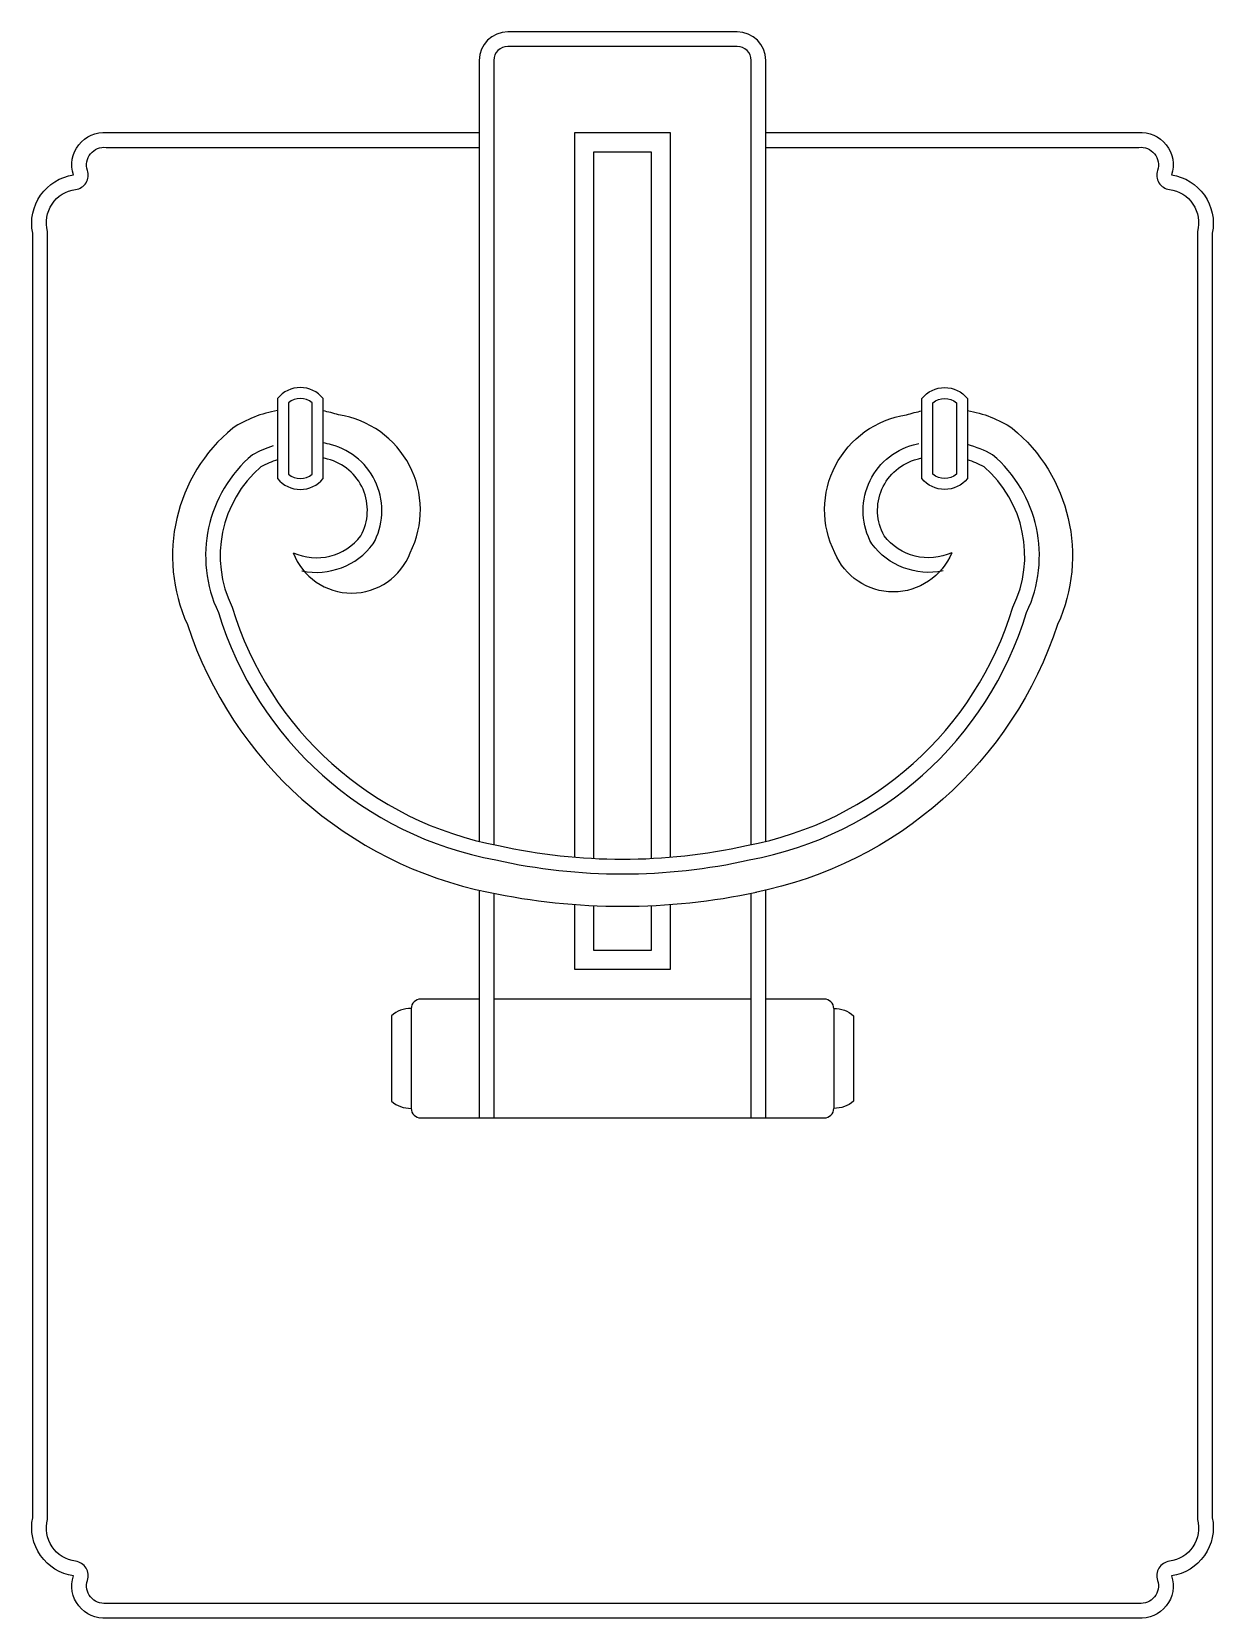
# Model space of a CAD drawing. Header units: metres. Extents: x 59 to 220, y 905 to 1121.
import ezdxf

# ---------------------------------------------------------------- set-up
doc = ezdxf.new("R2010")
doc.units = ezdxf.units.M
doc.layers.add('3', color=3, linetype='Continuous')
doc.layers.add('4', color=4, linetype='Continuous')

msp = doc.modelspace()

# ---------------------------------------------------------------- linework, layer by layer
at = {"layer": '3'}
for p, q in [((110.82, 988.04), (110.82, 974.48)), ((168.3, 988.04), (168.3, 974.48))]:
    msp.add_line(p, q, dxfattribs=at)
for points in [[(157.06, 1010.34), (157.06, 1116.95, 0.41), (155.16, 1118.85), (123.96, 1118.85, 0.41), (122.06, 1116.95), (122.06, 1010.34)], [(159.06, 1105.13), (209.8, 1105.13, -0.54), (212.33, 1102, 0.47), (213.95, 1099.4, -0.45), (217.78, 1093.7), (217.78, 918.6, -0.45), (213.95, 912.9, 0.47), (212.33, 910.3, -0.54), (209.8, 907.17), (69.32, 907.17, -0.54), (66.79, 910.3, 0.47), (65.17, 912.9, -0.45), (61.34, 918.6), (61.34, 1093.7, -0.45), (65.17, 1099.4, 0.47), (66.79, 1102, -0.54), (69.32, 1105.13), (120.06, 1105.13)], [(92.06, 1064.55, 0.05), (89.24, 1063.34, 0.34), (84.59, 1041.9, 0.28), (122.31, 1008.25, 0.11), (156.81, 1008.25, 0.28), (194.53, 1041.9, 0.34), (189.88, 1063.34, 0.06), (186.47, 1064.72, 0.05)], [(95.96, 1047.55, 0.29), (105.65, 1051.22, 0.49), (99.97, 1064.69, 0.02), (98.84, 1064.95)], [(183.16, 1047.55, -0.29), (173.47, 1051.22, -0.49), (179.15, 1064.69, -0.01), (179.86, 1064.86)]]:
    msp.add_lwpolyline(points, format="xyb", dxfattribs=at)
for points in [[(135.66, 1008.54), (135.66, 1104.53), (143.46, 1104.53), (143.46, 1008.54)], [(122.06, 1003.71), (122.06, 973.18)], [(157.06, 973.18), (157.06, 1003.71)], [(143.46, 1002.03), (143.46, 995.96), (135.66, 995.96), (135.66, 1002.03)]]:
    msp.add_lwpolyline(points, dxfattribs=at)
for points in [[(94.15, 1070.39), (94.15, 1060.69, 0.37), (97.34, 1060.69), (97.34, 1070.39, 0.37)], [(184.97, 1070.39), (184.97, 1060.69, -0.37), (181.78, 1060.69), (181.78, 1070.39, -0.37)]]:
    msp.add_lwpolyline(points, format="xyb", close=True, dxfattribs=at)
at = {"layer": '4'}
for points in [[(159.06, 1010.8), (159.06, 1116.95, 0.41), (155.16, 1120.85), (123.96, 1120.85, 0.41), (120.06, 1116.95), (120.06, 1010.8)], [(159.06, 1107.13), (209.71, 1107.13, -0.54), (214.23, 1101.38, -0.43), (219.78, 1093.48), (219.78, 918.83, -0.43), (214.23, 910.92, -0.54), (209.71, 905.17), (69.41, 905.17, -0.54), (64.89, 910.92, -0.43), (59.34, 918.83), (59.34, 1093.48, -0.43), (64.89, 1101.38, -0.54), (69.41, 1107.13), (120.06, 1107.13)], [(92.65, 1069.36, 0.1), (86.55, 1066.96, 0.34), (80.38, 1040.27, 0.27), (121.35, 1003.86)], [(94.77, 1050.02, 0.69), (110.69, 1050.02, 0.51), (100.93, 1068.76, 0.03), (98.84, 1069.31, 0.03)], [(186.47, 1069.36, -0.1), (192.57, 1066.96, -0.34), (198.74, 1040.27, -0.27), (157.64, 1003.83)], [(184.35, 1050.02, -0.67), (168.43, 1050.02, -0.51), (178.19, 1068.76, -0.03), (180.28, 1069.31, -0.03)], [(92.65, 1062.64, 0.05), (90.38, 1061.69, 0.34), (86.45, 1042.63, 0.28), (122.71, 1010.21, 0.11), (156.41, 1010.21, 0.28), (192.67, 1042.63, 0.34), (188.73, 1061.69, 0.05), (186.47, 1062.64)], [(94.77, 1050.02, 0.35), (103.97, 1052.32, 0.49), (99.45, 1062.76, 0.01), (98.84, 1062.91, 0.01)], [(184.35, 1050.02, -0.35), (175.15, 1052.32, -0.49), (179.66, 1062.76, -0.01), (180.28, 1062.91, -0.01)], [(110.82, 988.04, 0.19), (108.14, 987.07), (108.14, 975.45, 0.19), (110.82, 974.48)], [(120.06, 989.34), (112.12, 989.34, 0.41), (110.82, 988.04)], [(168.3, 988.04), (168.3, 988.04, 0.41), (167, 989.34), (159.06, 989.34)], [(168.3, 988.04, -0.19), (170.98, 987.07), (170.98, 975.45, -0.19), (168.3, 974.48)], [(110.82, 974.48), (110.82, 974.48, 0.41), (112.12, 973.18), (167, 973.18, 0.41), (168.3, 974.48)]]:
    msp.add_lwpolyline(points, format="xyb", dxfattribs=at)
for points in [[(133.06, 1008.7), (133.06, 1107.13), (146.06, 1107.13), (146.06, 1008.7)], [(120.06, 1004.12), (120.06, 973.18), (159.06, 973.18), (159.06, 1004.12)], [(146.06, 1002.18), (146.06, 993.36), (133.06, 993.36), (133.06, 1002.18)], [(157.06, 989.34), (122.06, 989.34)]]:
    msp.add_lwpolyline(points, dxfattribs=at)
for points in [[(92.65, 1070.99), (92.65, 1060.1, 0.48), (98.84, 1060.1), (98.84, 1070.99, 0.48)], [(186.47, 1070.99), (186.47, 1060.1, -0.48), (180.28, 1060.1), (180.28, 1070.99, -0.48)]]:
    msp.add_lwpolyline(points, format="xyb", close=True, dxfattribs=at)
msp.add_arc((139.56, 1089.46), 87.51, 257.99, 282.01, dxfattribs=at)

doc.saveas('drawing.dxf')
